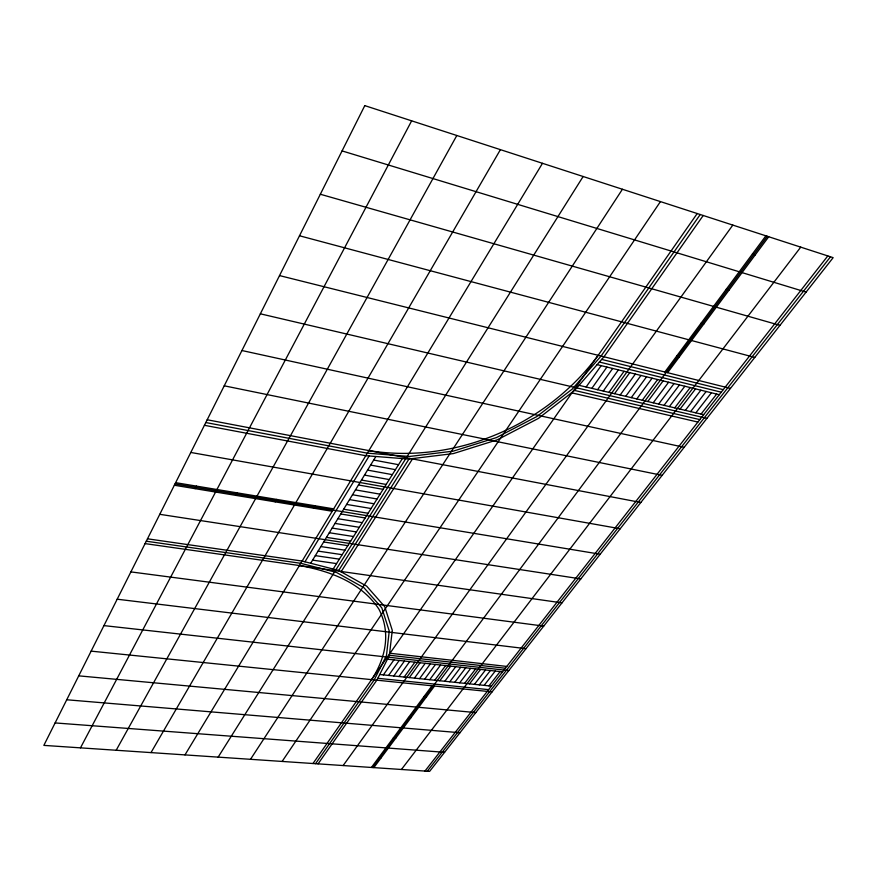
<?xml version="1.0" encoding="UTF-8"?>
<svg xmlns="http://www.w3.org/2000/svg" width="877" height="877" viewBox="0 0 877 877"><rect width="100%" height="100%" fill="white"/><g stroke="black" fill="none" stroke-linecap="round" stroke-linejoin="round"><path stroke-width="1.32" d="M371.585 679.642C385.716 658.068 391.131 632.843 378.864 609.066C361.05 582.317 329.752 570.982 299.408 565.544M195.122 488.664L196.437 486.11M80.476 747.851L411.642 120.84M235.749 495.352L237.097 492.852M116.181 750.252L456.818 135.496M275.181 501.852L276.573 499.397M151.008 752.598L500.405 149.649M313.484 508.167L314.909 505.755M184.981 754.889L542.49 163.308M304.977 561.795L369.14 455.985M310.677 563.253L375.849 456.5M333.172 569.02L402.39 458.55M218.143 757.125L583.139 176.507M338.697 570.478L408.978 459.022M341.065 571.804L412.705 458.561M250.515 759.307L622.429 189.257M282.12 761.433L660.436 201.6M312.99 763.516L697.215 213.539M315.534 763.692L374.216 679.905L386.461 655.59L389.245 631.056L381.813 607.871L363.999 587.765L336.45 572.407L300.767 563.308L146.273 541.208M700.23 214.514L601.085 356.04L572.396 388.96L536.834 416.553L496.437 437.59L453.277 451.129L409.504 456.468L367.32 453.168L205.81 422.539M318.066 763.856L376.836 680.179L389.377 655.382L392.282 630.344L384.751 606.676L366.63 586.11L338.555 570.401L302.116 561.061L147.479 538.807M703.222 215.49L603.99 356.775L574.72 390.298L538.467 418.384L497.314 439.805L453.354 453.584L408.759 459.044L365.775 455.722L204.418 425.301M383.37 674.884L393.948 659.877M586.11 387.009L601.162 365.643M388.61 675.433L399.21 660.458M591.854 388.358L606.928 367.068M393.817 675.97L404.45 661.039M597.566 389.706L612.672 368.483M399.013 676.518L409.68 661.609M603.255 391.043L618.395 369.886M404.187 677.055L414.876 662.179M608.912 392.381L624.073 371.289M343.148 765.544L732.821 225.093M409.329 677.592L420.061 662.76M614.536 393.696L629.741 372.681M414.459 678.118L425.213 663.319M620.149 395.023L635.365 374.062M419.568 678.655L430.355 663.889M625.718 396.338L640.977 375.444M424.665 679.182L435.463 664.459M631.265 397.643L646.557 376.814M429.73 679.708L440.561 665.018M636.79 398.936L652.104 378.184M434.773 680.234L445.637 665.577M642.293 400.23L657.629 379.544M371.409 767.452L432.01 685.781M664.854 372.001L765.895 235.825M372.626 767.528L767.309 236.286M373.843 767.616L434.521 686.033M667.605 372.692L768.723 236.746M439.805 680.749L450.69 666.136M647.763 401.523L663.122 380.892M444.803 681.276L455.722 666.684M653.201 402.806L668.592 382.24M449.791 681.791L460.732 667.244M658.627 404.078L674.04 383.578M454.757 682.306L465.731 667.792M664.021 405.349L679.456 384.915M459.712 682.821L470.697 668.34M669.381 406.61L684.849 386.242M464.635 683.336L475.652 668.888M674.72 407.871L690.21 387.557M401.436 769.469L800.734 247.139M469.546 683.841L480.585 669.425M680.037 409.12L695.56 388.873M474.435 684.356L485.496 669.973M685.332 410.37L700.876 390.177M479.302 684.86L490.396 670.51M690.605 411.609L706.16 391.482M484.148 685.365L495.264 671.048M695.845 412.837L711.422 392.775M488.982 685.869L500.12 671.585M701.063 414.076L716.673 394.069M424.961 771.058L827.811 255.931M427.285 771.212L830.486 256.797M598.158 355.317C546.426 425.389 455.251 464.514 368.866 450.603M378.623 757.739L381.057 757.914M55.108 722.933L444.584 752.313M393.345 737.897L395.801 738.094M66.729 699.769L459.976 732.723M408.485 717.496L410.962 717.715M78.733 675.849L475.783 712.584M424.051 696.502L426.551 696.744M377.79 678.294L488.632 689.64M91.12 651.14L492.052 691.887M379.708 674.512L491.383 686.121M387.47 659.164L502.543 671.848M389.629 653.222L506.785 666.432M389.388 655.262L505.36 668.241M103.935 625.608L508.781 670.587M117.178 599.21L526.003 648.673M130.881 571.892L543.729 626.101M145.067 543.608L561.982 602.861M312.585 560.129L336.56 563.604M315.336 555.634L339.344 559.153M318.099 551.107L342.151 554.681M320.872 546.557L344.968 550.186M159.767 514.317L580.793 578.908M323.668 541.975L347.807 545.658M326.474 537.371L350.657 541.109M329.303 532.745L353.53 536.527M332.142 528.086L356.413 531.933M335.003 523.405L359.307 527.307M337.875 518.702L362.223 522.648M174.994 483.951L600.186 554.22M174.348 485.244L332.219 511.247M340.769 513.966L365.161 517.967M343.674 509.208L368.11 513.264M175.641 482.668L333.666 508.857M346.601 504.418L371.07 508.528M349.539 499.594L374.051 503.771M352.499 494.749L377.055 498.991M355.47 489.881L380.07 494.168M358.463 484.981L383.106 489.333M361.467 480.048L386.154 484.455M190.791 452.455L620.192 528.754M364.503 475.093L389.224 479.566M367.54 470.105L392.315 474.632M370.609 465.084L395.417 469.677M373.69 460.041L398.542 464.7M207.191 419.765L640.835 502.477M224.227 385.814L662.146 475.345M241.931 350.526L684.159 447.325M574.545 390.44L699.813 419.601M571.497 392.797L697.895 422.056M260.348 313.813L706.917 418.362M579.05 385.343L703.661 414.678M597.116 364.646L719.283 394.716M601.688 359.406L723.24 389.651M599.397 362.026L721.256 392.183M279.522 275.586L730.442 388.412M676.693 356.029L679.456 356.753M299.495 235.77L754.779 357.421M701.03 323.24L703.814 324.008M320.324 194.245L779.982 325.345M726.266 289.235L729.061 290.057M342.074 150.91L806.095 292.107M752.433 253.957L755.261 254.845M364.788 105.624L43.85 745.384L429.609 771.376L833.15 257.663L364.788 105.624"/></g></svg>
